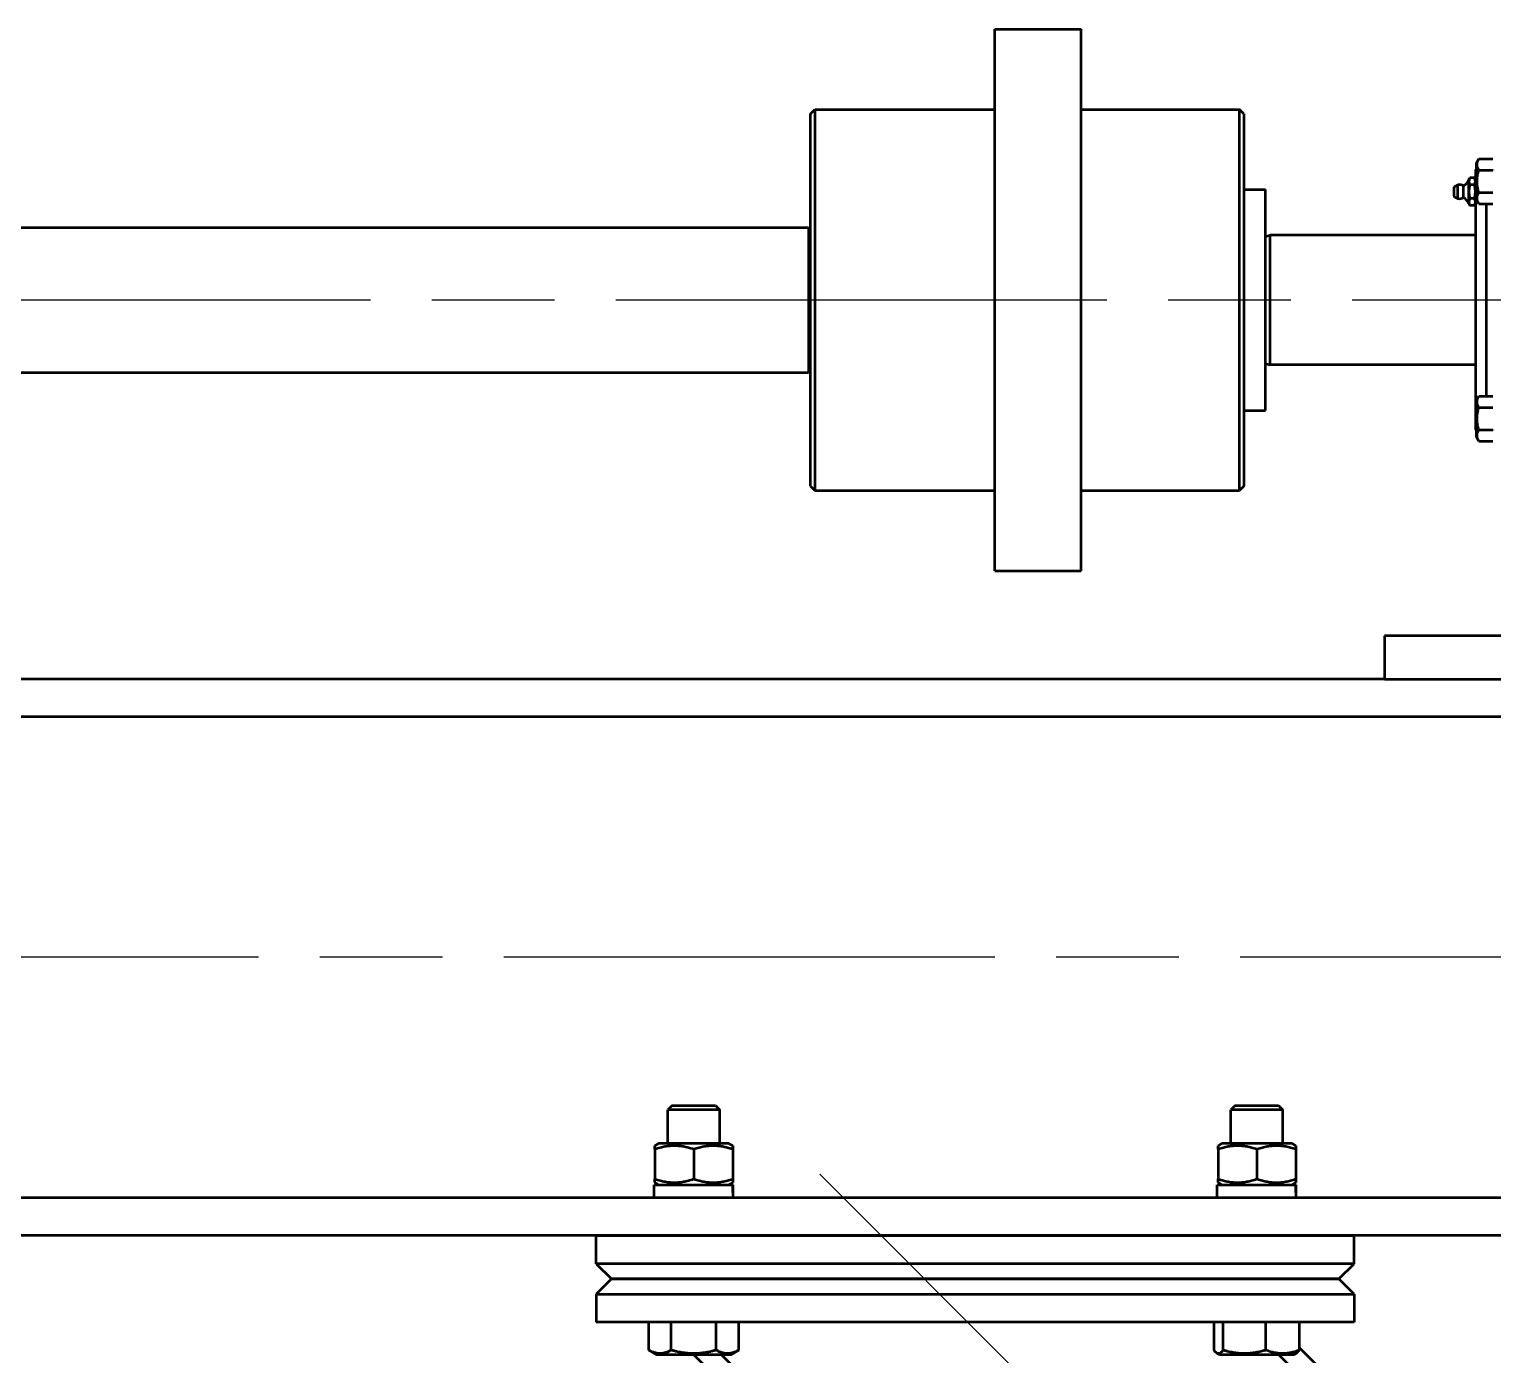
# Model space of a CAD drawing. Header units: millimetres. Extents: x 0 to 25230, y 0 to 17820.
# Drawn here: x 22919 to 23426, y 6076 to 6535 of the extents above; entities that cross this region are included whole.
import ezdxf

# ---------------------------------------------------------------- set-up
doc = ezdxf.new("R2010")
doc.units = ezdxf.units.MM
doc.header["$LTSCALE"] = 30
doc.linetypes.add('CHAIN', pattern=[0.7087, 0.4724, -0.0591, 0.1181, -0.0591])
for name, color, linetype, lineweight in [('Видимый контур (ГОСТ)', 7, 'Continuous', 50), ('Осевая линия (ГОСТ)', 7, 'Continuous', 25), ('Штриховка (ГОСТ)', 7, 'Continuous', 18)]:
    doc.layers.add(name, color=color, linetype=linetype, lineweight=lineweight)

msp = doc.modelspace()

# ---------------------------------------------------------------- hatches: boundary and pattern name
at = {"layer": 'Штриховка (ГОСТ)'}
h = msp.add_hatch(dxfattribs=at)
h.set_pattern_fill('ANSI31', color=256, scale=762, angle=14.999978, style=0)
h.set_pattern_definition([(60, (0, 0), (-82.4889, 47.62503), [])])
h.paths.add_polyline_path([(23388.5445, 6324.5684), (23388.5445, 6309.5684), (23651.0445, 6309.5684), (23651.0445, 6324.5684), (23625.5445, 6324.5684), (23573.0445, 6324.5684), (23483.0445, 6324.5684), (23430.5445, 6324.5684)])

# ---------------------------------------------------------------- linework, layer by layer
at = {"layer": 'Видимый контур (ГОСТ)'}
for p, q in [((23253.5445, 6347.0684), (23253.5445, 6534.5684)), ((23253.5445, 6534.5684), (23283.5445, 6534.5684)), ((23283.5445, 6347.0684), (23283.5445, 6534.5684)), ((23189.7945, 6505.3184), (23191.2945, 6506.8184)), ((23189.7945, 6376.3184), (23189.7945, 6505.3184)), ((23191.2945, 6506.8184), (23253.5445, 6506.8184)), ((23191.2945, 6506.8184), (23191.2945, 6374.8184)), ((23283.5445, 6506.8184), (23338.2945, 6506.8184)), ((23338.2945, 6374.8184), (23338.2945, 6506.8184)), ((23339.7945, 6505.3184), (23338.2945, 6506.8184)), ((23339.7945, 6505.3184), (23339.7945, 6376.3184)), ((23420.4195, 6488.3315), (23421.2172, 6489.7133)), ((23420.4195, 6475.5065), (23420.4195, 6488.3315)), ((23421.2172, 6489.7133), (23426.0445, 6489.7133)), ((23420.0445, 6485.8184), (23420.4195, 6486.1934)), ((23420.0445, 6485.8184), (23420.0445, 6395.8184)), ((23421.2172, 6485.8161), (23426.0445, 6485.8161)), ((23426.0445, 6485.9201), (23426.0445, 6485.8161)), ((23426.0445, 6485.8161), (23426.0445, 6485.729)), ((23339.7945, 6479.0684), (23347.2945, 6479.0684)), ((23347.2945, 6402.5684), (23347.2945, 6479.0684)), ((23412.6945, 6476.7203), (23412.6945, 6479.9165)), ((23412.7731, 6480.0485), (23414.0034, 6480.714)), ((23414.0034, 6475.9228), (23414.0034, 6480.714)), ((23415.8645, 6476.3309), (23415.8645, 6480.3059)), ((23417.7945, 6482.4434), (23418.1629, 6483.0816)), ((23417.7945, 6481.8908), (23417.7945, 6482.4434)), ((23417.7945, 6478.3184), (23417.7945, 6481.8908)), ((23417.7945, 6474.7461), (23417.7945, 6478.3184)), ((23419.6761, 6483.0816), (23418.1629, 6483.0816)), ((23419.6761, 6480.7), (23418.1629, 6480.7)), ((23420.0445, 6482.4434), (23419.6761, 6483.0816)), ((23412.7731, 6476.5884), (23414.0034, 6475.9228)), ((23417.7945, 6474.1934), (23417.7945, 6474.7461)), ((23417.7945, 6474.1934), (23418.1629, 6473.5553)), ((23419.6761, 6475.9369), (23418.1629, 6475.9369)), ((23419.6761, 6473.5553), (23418.1629, 6473.5553)), ((23420.0445, 6474.1934), (23419.6761, 6473.5553)), ((23420.4195, 6475.5065), (23421.2172, 6474.1248)), ((23421.2172, 6478.0219), (23426.0445, 6478.0219)), ((23421.2172, 6474.1248), (23426.0445, 6474.1248)), ((23423.7945, 6474.1248), (23423.7945, 6407.5121)), ((22186.2945, 6465.9434), (23189.0445, 6465.9434)), ((23189.0445, 6465.9434), (23189.0445, 6415.6934)), ((23347.2945, 6462.7725), (23348.7945, 6463.3184)), ((23348.7945, 6463.3184), (23348.7945, 6418.3184)), ((23420.0445, 6463.3184), (23348.7945, 6463.3184)), ((23347.2945, 6418.8644), (23348.7945, 6418.3184)), ((23420.0445, 6418.3184), (23348.7945, 6418.3184)), ((22186.2945, 6415.6934), (23189.0445, 6415.6934)), ((23420.4195, 6406.1304), (23421.2172, 6407.5121)), ((23421.2172, 6407.5121), (23426.0445, 6407.5121)), ((23339.7945, 6402.5684), (23347.2945, 6402.5684)), ((23420.4195, 6393.3054), (23420.4195, 6406.1304)), ((23421.2172, 6403.615), (23426.0445, 6403.615)), ((23420.0445, 6395.8184), (23420.4195, 6395.4434)), ((23420.4195, 6393.3054), (23421.2172, 6391.9236)), ((23421.2172, 6395.8207), (23426.0445, 6395.8207)), ((23426.0445, 6395.9078), (23426.0445, 6395.8207)), ((23426.0445, 6395.8207), (23426.0445, 6395.7168)), ((23421.2172, 6391.9236), (23426.0445, 6391.9236)), ((23189.7945, 6376.3184), (23191.2945, 6374.8184)), ((23191.2945, 6374.8184), (23253.5445, 6374.8184)), ((23283.5445, 6374.8184), (23338.2945, 6374.8184)), ((23339.7945, 6376.3184), (23338.2945, 6374.8184)), ((23253.5445, 6347.0684), (23283.5445, 6347.0684)), ((23388.5445, 6324.5684), (23388.5445, 6309.5684)), ((23651.0445, 6324.5684), (23388.5445, 6324.5684)), ((23388.5445, 6309.5684), (22197.5445, 6309.5684)), ((23388.5445, 6309.5684), (23651.0445, 6309.5684)), ((23448.5445, 6296.4434), (19027.2945, 6296.4434)), ((23141.7945, 6161.8184), (23140.2945, 6160.3184)), ((23158.2945, 6160.3184), (23140.2945, 6160.3184)), ((23140.2945, 6148.6934), (23140.2945, 6160.3184)), ((23141.7945, 6161.8184), (23156.7945, 6161.8184)), ((23156.7945, 6161.8184), (23158.2945, 6160.3184)), ((23158.2945, 6148.6934), (23158.2945, 6160.3184)), ((23336.7945, 6161.8184), (23335.2945, 6160.3184)), ((23353.2945, 6160.3184), (23335.2945, 6160.3184)), ((23335.2945, 6148.6934), (23335.2945, 6160.3184)), ((23336.7945, 6161.8184), (23351.7945, 6161.8184)), ((23351.7945, 6161.8184), (23353.2945, 6160.3184)), ((23353.2945, 6148.6934), (23353.2945, 6160.3184)), ((23137.1445, 6148.6934), (23135.7945, 6147.914)), ((23161.4445, 6148.6934), (23137.1445, 6148.6934)), ((23161.4445, 6148.6934), (23162.7945, 6147.914)), ((23332.2415, 6148.6934), (23330.8915, 6147.914)), ((23356.5415, 6148.6934), (23332.2415, 6148.6934)), ((23356.5415, 6148.6934), (23357.8915, 6147.914)), ((23135.7945, 6146.7082), (23135.7945, 6147.914)), ((23135.7945, 6146.7082), (23135.7945, 6136.4286)), ((23149.2945, 6146.7082), (23149.2945, 6136.4286)), ((23162.7945, 6147.914), (23162.7945, 6146.7082)), ((23162.7945, 6146.7082), (23162.7945, 6136.4286)), ((23330.8915, 6146.7082), (23330.8915, 6147.914)), ((23330.8915, 6146.7082), (23330.8915, 6136.4286)), ((23344.3915, 6146.7082), (23344.3915, 6136.4286)), ((23357.8915, 6147.914), (23357.8915, 6146.7082)), ((23357.8915, 6146.7082), (23357.8915, 6136.4286)), ((23135.607, 6134.4434), (23162.7446, 6134.4434)), ((23135.607, 6129.9434), (23135.607, 6134.4434)), ((23135.7945, 6135.2229), (23135.7945, 6136.4286)), ((23137.1445, 6134.4434), (23135.7945, 6135.2229)), ((23161.4445, 6134.4434), (23162.7945, 6135.2229)), ((23162.7446, 6134.4434), (23162.9621, 6134.4434)), ((23162.7945, 6136.4286), (23162.7945, 6135.2229)), ((23162.9621, 6134.4434), (23162.982, 6134.4434)), ((23162.982, 6132.4162), (23162.982, 6134.4434)), ((23330.607, 6134.4434), (23357.7446, 6134.4434)), ((23330.607, 6129.9434), (23330.607, 6134.4434)), ((23330.8915, 6135.2229), (23330.8915, 6136.4286)), ((23332.2415, 6134.4434), (23330.8915, 6135.2229)), ((23356.5415, 6134.4434), (23357.8915, 6135.2229)), ((23357.7446, 6134.4434), (23357.9621, 6134.4434)), ((23357.8915, 6136.4286), (23357.8915, 6135.2229)), ((23357.9621, 6134.4434), (23357.982, 6134.4434)), ((23357.982, 6132.4162), (23357.982, 6134.4434)), ((23688.5445, 6129.9434), (18798.5445, 6129.9434)), ((23688.5445, 6116.8184), (18798.5445, 6116.8184)), ((23115.5445, 6107.0684), (23115.5445, 6116.8184)), ((23115.5445, 6116.8184), (23378.0445, 6116.8184)), ((23378.0445, 6107.0684), (23378.0445, 6116.8184)), ((23378.0445, 6107.0684), (23115.5445, 6107.0684)), ((23115.5445, 6107.0684), (23120.7945, 6101.8184)), ((23372.7945, 6101.8184), (23378.0445, 6107.0684)), ((23120.7945, 6101.8184), (23115.5445, 6096.5684)), ((23120.7945, 6101.8184), (23372.7945, 6101.8184)), ((23372.7945, 6101.8184), (23120.7945, 6101.8184)), ((23378.0445, 6096.5684), (23372.7945, 6101.8184)), ((23115.5445, 6096.5684), (23378.0445, 6096.5684)), ((23115.5445, 6096.5684), (23115.5445, 6086.8184)), ((23378.0445, 6096.5684), (23378.0445, 6086.8184)), ((23378.0445, 6086.8184), (23115.5445, 6086.8184)), ((23133.706, 6077.1639), (23133.706, 6086.8184)), ((23141.5003, 6077.1639), (23141.5003, 6086.8184)), ((23157.0887, 6077.1639), (23157.0887, 6086.8184)), ((23164.8829, 6077.1639), (23164.8829, 6086.8184)), ((23329.5013, 6077.1639), (23329.5013, 6086.8184)), ((23332.641, 6077.1639), (23332.641, 6086.8184)), ((23347.4341, 6077.1639), (23347.4341, 6086.8184)), ((23359.0877, 6077.1639), (23359.0877, 6086.8184)), ((23788.2945, 5648.7879), (23359.0877, 6077.9947)), ((23136.4695, 6075.5684), (23133.706, 6077.1639)), ((23162.1195, 6075.5684), (23136.4695, 6075.5684)), ((23788.2945, 5436.6558), (23149.3819, 6075.5684)), ((23788.2945, 5446.2018), (23158.9278, 6075.5684)), ((23162.1195, 6075.5684), (23164.8829, 6077.1639)), ((23331.4695, 6075.5684), (23330.512, 6076.1212)), ((23357.1195, 6075.5684), (23331.4695, 6075.5684)), ((23788.2945, 5639.2419), (23351.968, 6075.5684)), ((23357.1195, 6075.5684), (23358.0769, 6076.1212))]:
    msp.add_line(p, q, dxfattribs=at)
for centre, radius, start, end in [((23412.8445, 6479.9165), 0.15, 118.412824, 180), ((23414.4534, 6478.3184), 2.4375, 54.62541, 100.638709), ((23413.6651, 6484.2318), 4.5, 299.258564, 336.582826), ((23412.8445, 6476.7203), 0.15, 180, 241.587176), ((23414.4534, 6478.3184), 2.4375, 259.361291, 305.37459), ((23413.6651, 6472.405), 4.5, 23.417174, 60.741436), ((23190.5445, 6464.0684), 1.5, 180, 240), ((23190.5445, 6417.5684), 1.5, 120, 180)]:
    msp.add_arc(centre, radius, start, end, dxfattribs=at)
for centre, start_param, end_param in [((23149.2945, 6127.4707), 1.63659722, 1.75729036), ((23149.2945, 6132.4162), 1.50499543, 1.62473049), ((23344.2945, 6127.4707), 1.63659722, 1.75729036), ((23344.2945, 6132.4162), 1.50499543, 1.62473049)]:
    msp.add_ellipse(centre, major_axis=(0, -37.6061), ratio=0.36397023, start_param=start_param, end_param=end_param, dxfattribs=at)
for points, weights in [([(23421.2172, 6485.8161), (23420.0922, 6487.7647), (23421.2172, 6489.7133)], [1.16025403784, 1.33974596216, 1.16025403784]), ([(23421.2172, 6478.0219), (23420.0922, 6481.919), (23421.2172, 6485.8161)], [1.16025403784, 1.33974596216, 1.16025403784]), ([(23418.1629, 6483.0816), (23417.7945, 6482.4434), (23417.7945, 6481.8908)], [1, 1.0379548493, 1]), ([(23417.7945, 6481.8908), (23417.7945, 6481.3382), (23418.1629, 6480.7)], [1, 1.0379548493, 1]), ([(23418.1629, 6480.7), (23417.7945, 6479.4237), (23417.7945, 6478.3184)], [1, 1.0379548493, 1]), ([(23417.7945, 6478.3184), (23417.7945, 6477.2132), (23418.1629, 6475.9369)], [1, 1.0379548493, 1]), ([(23420.0445, 6481.8908), (23420.0445, 6482.4434), (23419.6761, 6483.0816)], [1, 1.0379548493, 1]), ([(23419.6761, 6480.7), (23420.0445, 6481.3382), (23420.0445, 6481.8908)], [1, 1.0379548493, 1]), ([(23420.0445, 6478.3184), (23420.0445, 6479.4237), (23419.6761, 6480.7)], [1, 1.0379548493, 1]), ([(23419.6761, 6475.9369), (23420.0445, 6477.2132), (23420.0445, 6478.3184)], [1, 1.0379548493, 1]), ([(23418.1629, 6475.9369), (23417.7945, 6475.2987), (23417.7945, 6474.7461)], [1, 1.0379548493, 1]), ([(23417.7945, 6474.7461), (23417.7945, 6474.1934), (23418.1629, 6473.5553)], [1, 1.0379548493, 1]), ([(23420.0445, 6474.7461), (23420.0445, 6475.2987), (23419.6761, 6475.9369)], [1, 1.0379548493, 1]), ([(23419.6761, 6473.5553), (23420.0445, 6474.1934), (23420.0445, 6474.7461)], [1, 1.0379548493, 1]), ([(23421.2172, 6474.1248), (23420.0922, 6476.0734), (23421.2172, 6478.0219)], [1.16025403784, 1.33974596216, 1.16025403784]), ([(23421.2172, 6403.615), (23420.0922, 6405.5635), (23421.2172, 6407.5121)], [1.16025403784, 1.33974596216, 1.16025403784]), ([(23421.2172, 6395.8207), (23420.0922, 6399.7179), (23421.2172, 6403.615)], [1.16025403784, 1.33974596216, 1.16025403784]), ([(23421.2172, 6391.9236), (23420.0922, 6393.8722), (23421.2172, 6395.8207)], [1.16025403784, 1.33974596216, 1.16025403784]), ([(23149.2945, 6146.7082), (23142.5445, 6148.9582), (23135.7945, 6146.7082)], [1, 1.15470053838, 1]), ([(23162.7945, 6146.7082), (23156.0445, 6148.9582), (23149.2945, 6146.7082)], [1, 1.15470053838, 1]), ([(23344.3915, 6146.7082), (23337.6415, 6148.9582), (23330.8915, 6146.7082)], [1, 1.15470053838, 1]), ([(23357.8915, 6146.7082), (23351.1415, 6148.9582), (23344.3915, 6146.7082)], [1, 1.15470053838, 1]), ([(23135.7945, 6136.4286), (23142.5445, 6134.1786), (23149.2945, 6136.4286)], [1, 1.15470053838, 1]), ([(23149.2945, 6136.4286), (23156.0445, 6134.1786), (23162.7945, 6136.4286)], [1, 1.15470053838, 1]), ([(23330.8915, 6136.4286), (23337.6415, 6134.1786), (23344.3915, 6136.4286)], [1, 1.15470053838, 1]), ([(23344.3915, 6136.4286), (23351.1415, 6134.1786), (23357.8915, 6136.4286)], [1, 1.15470053838, 1]), ([(23141.5003, 6077.1639), (23137.6031, 6074.9139), (23133.706, 6077.1639)], [1.16025403784, 1.33974596216, 1.16025403784]), ([(23157.0887, 6077.1639), (23149.2945, 6074.9139), (23141.5003, 6077.1639)], [1.16025403784, 1.33974596216, 1.16025403784]), ([(23164.8829, 6077.1639), (23160.9858, 6074.9139), (23157.0887, 6077.1639)], [1.16025403784, 1.33974596216, 1.16025403784]), ([(23332.641, 6077.1639), (23331.0711, 6074.9139), (23329.5013, 6077.1639)], [1.16025403784, 1.33974596216, 1.16025403784]), ([(23347.4341, 6077.1639), (23340.0375, 6074.9139), (23332.641, 6077.1639)], [1.16025403784, 1.33974596216, 1.16025403784]), ([(23359.0877, 6077.1639), (23353.2609, 6074.9139), (23347.4341, 6077.1639)], [1.16025403784, 1.33974596216, 1.16025403784]), ([(23358.0769, 6076.1212), (23358.5512, 6076.3951), (23359.0877, 6077.1639)], [1.23705952822, 1.21592133966, 1.16025403784])]:
    msp.add_rational_spline(points, weights, degree=2, dxfattribs=at)
at = {"layer": 'Осевая линия (ГОСТ)', "linetype": 'CHAIN', "ltscale": 11.993792}
for p, q in [((18787.3537, 6440.8184), (23925.8422, 6440.8184)), ((23763.5445, 6213.1934), (18723.5445, 6213.1934)), ((23854.0775, 5476.9388), (23191.1649, 6139.8515))]:
    msp.add_line(p, q, dxfattribs=at)

doc.saveas('drawing.dxf')
